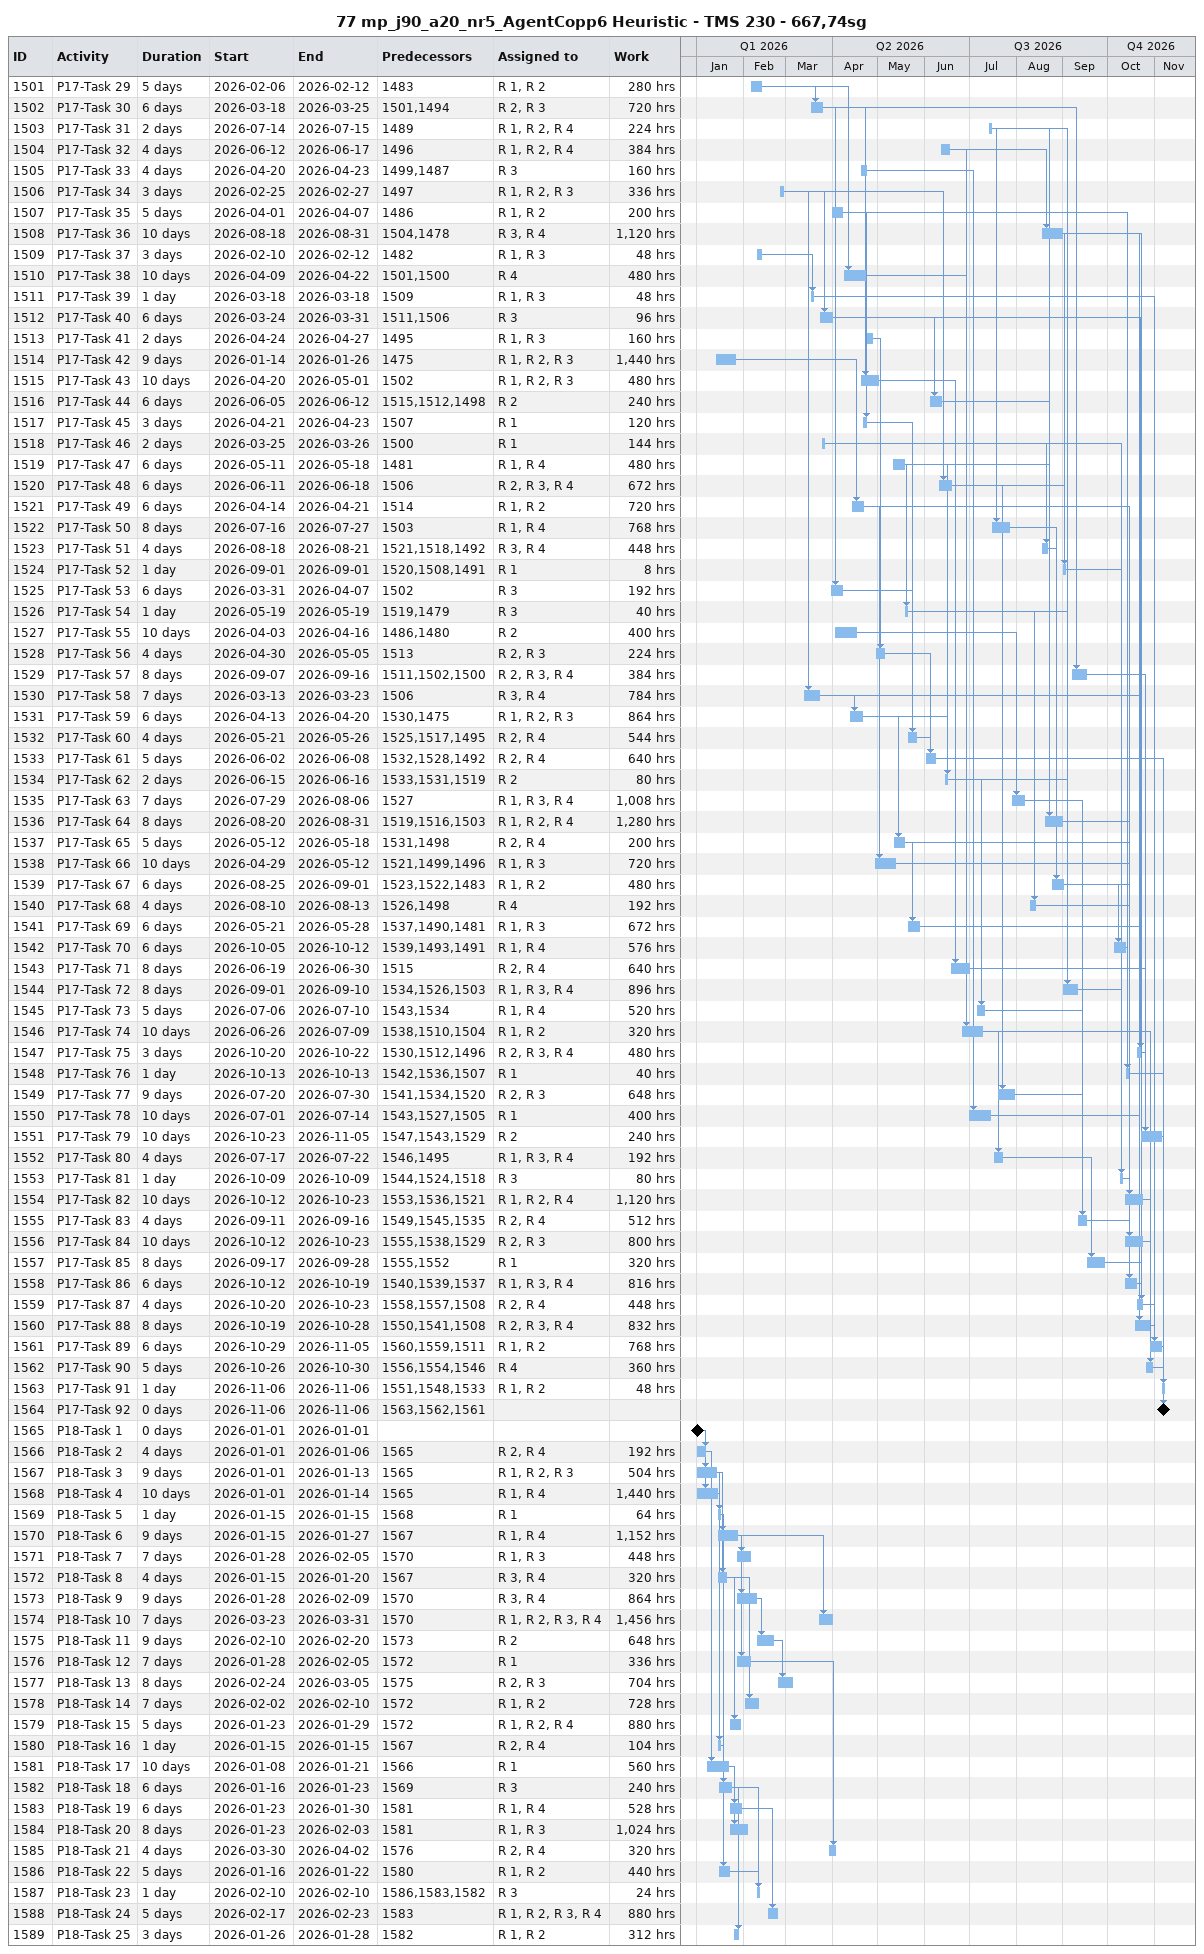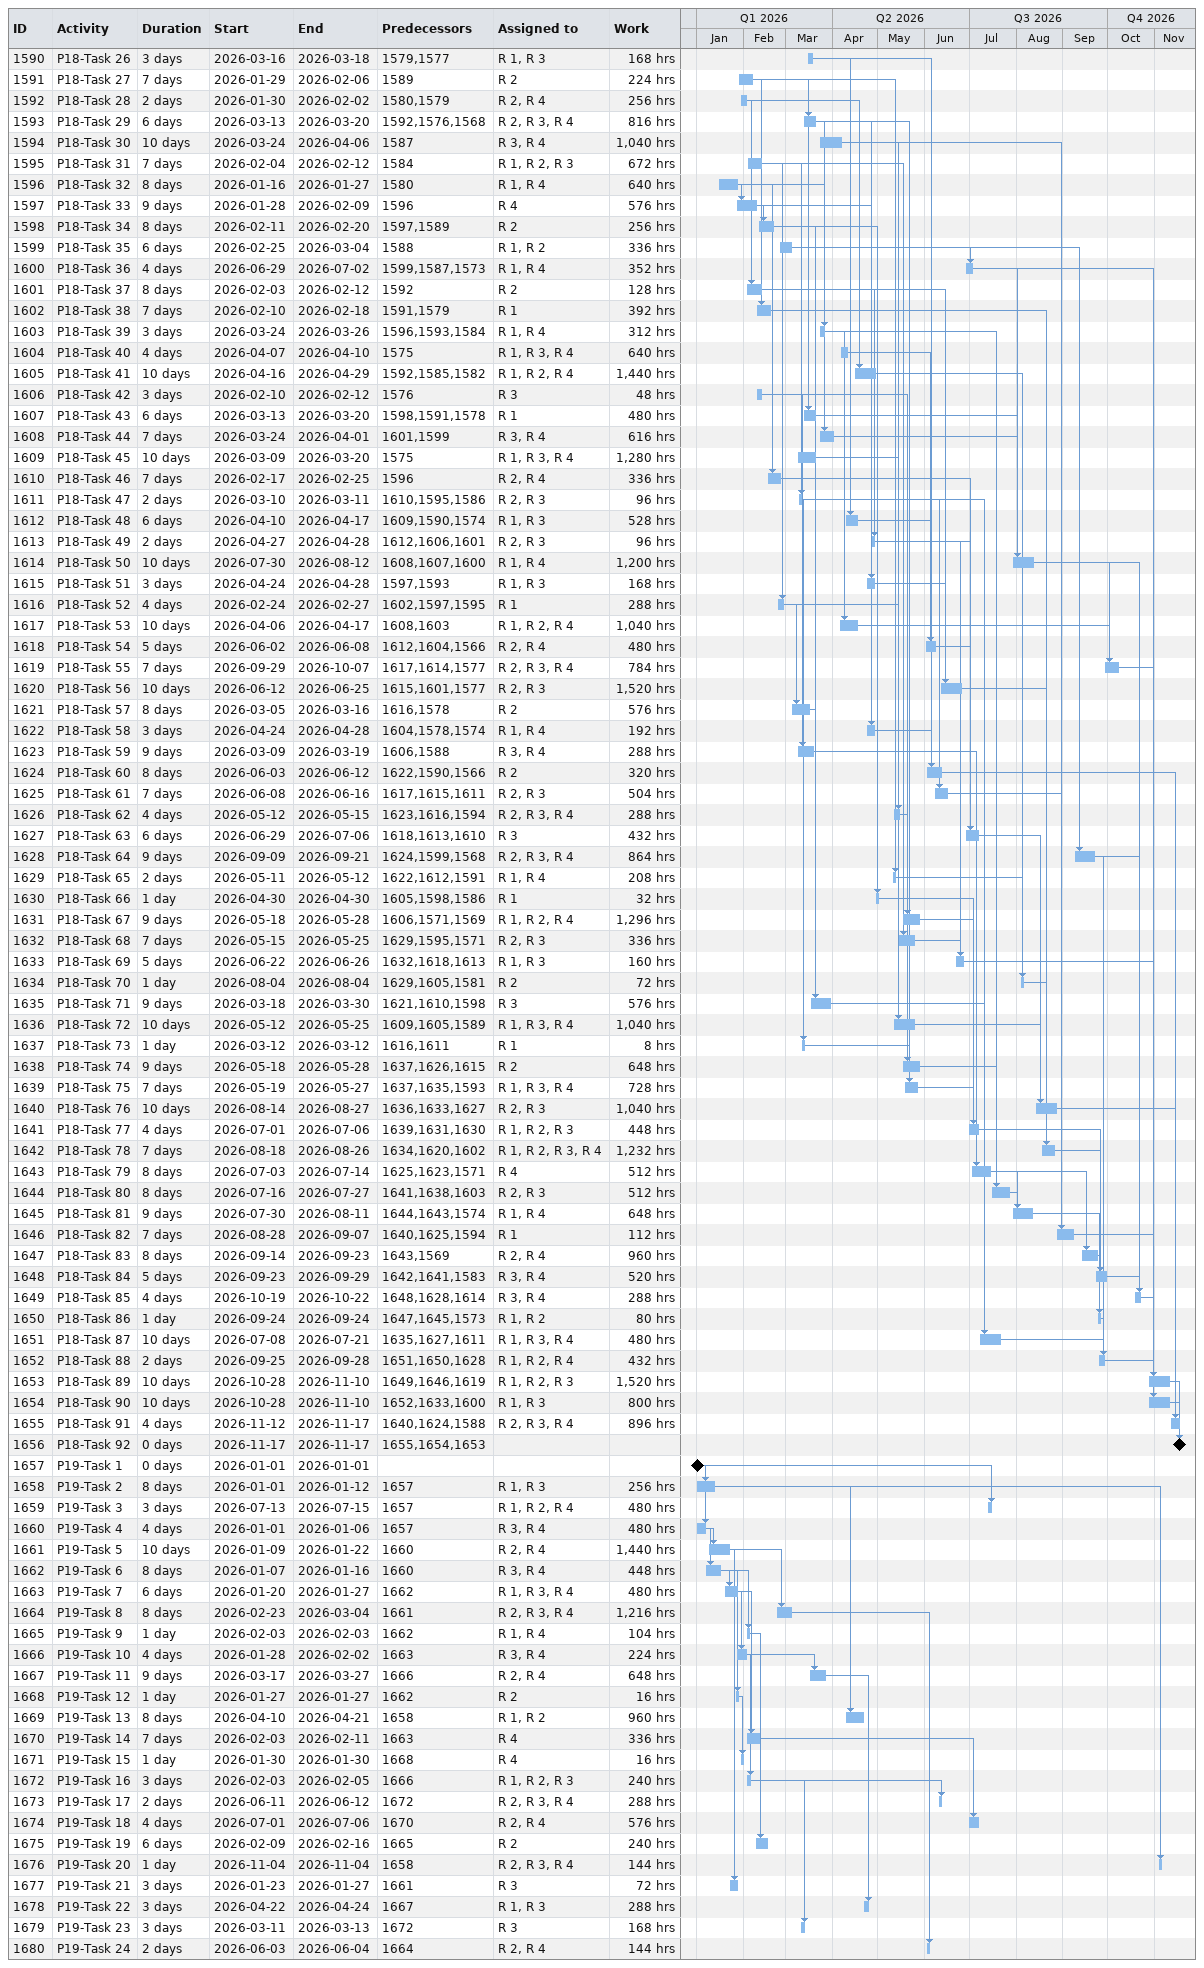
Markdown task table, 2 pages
77 mp_j90_a20_nr5_AgentCopp6 Heuristic - TMS 230 - 667,74sg

| ID | Task | Duration | Start | Finish | Predecessors | Resources | Work (h) |
|---|---|---|---|---|---|---|---|
| 1501 | P17-Task 29 | 5d | 2026-02-06 | 2026-02-12 | 1483 | R 1, R 2 | 280 |
| 1502 | P17-Task 30 | 6d | 2026-03-18 | 2026-03-25 | 1501, 1494 | R 2, R 3 | 720 |
| 1503 | P17-Task 31 | 2d | 2026-07-14 | 2026-07-15 | 1489 | R 1, R 2, R 4 | 224 |
| 1504 | P17-Task 32 | 4d | 2026-06-12 | 2026-06-17 | 1496 | R 1, R 2, R 4 | 384 |
| 1505 | P17-Task 33 | 4d | 2026-04-20 | 2026-04-23 | 1499, 1487 | R 3 | 160 |
| 1506 | P17-Task 34 | 3d | 2026-02-25 | 2026-02-27 | 1497 | R 1, R 2, R 3 | 336 |
| 1507 | P17-Task 35 | 5d | 2026-04-01 | 2026-04-07 | 1486 | R 1, R 2 | 200 |
| 1508 | P17-Task 36 | 10d | 2026-08-18 | 2026-08-31 | 1504, 1478 | R 3, R 4 | 1120 |
| 1509 | P17-Task 37 | 3d | 2026-02-10 | 2026-02-12 | 1482 | R 1, R 3 | 48 |
| 1510 | P17-Task 38 | 10d | 2026-04-09 | 2026-04-22 | 1501, 1500 | R 4 | 480 |
| 1511 | P17-Task 39 | 1d | 2026-03-18 | 2026-03-18 | 1509 | R 1, R 3 | 48 |
| 1512 | P17-Task 40 | 6d | 2026-03-24 | 2026-03-31 | 1511, 1506 | R 3 | 96 |
| 1513 | P17-Task 41 | 2d | 2026-04-24 | 2026-04-27 | 1495 | R 1, R 3 | 160 |
| 1514 | P17-Task 42 | 9d | 2026-01-14 | 2026-01-26 | 1475 | R 1, R 2, R 3 | 1440 |
| 1515 | P17-Task 43 | 10d | 2026-04-20 | 2026-05-01 | 1502 | R 1, R 2, R 3 | 480 |
| 1516 | P17-Task 44 | 6d | 2026-06-05 | 2026-06-12 | 1515, 1512, 1498 | R 2 | 240 |
| 1517 | P17-Task 45 | 3d | 2026-04-21 | 2026-04-23 | 1507 | R 1 | 120 |
| 1518 | P17-Task 46 | 2d | 2026-03-25 | 2026-03-26 | 1500 | R 1 | 144 |
| 1519 | P17-Task 47 | 6d | 2026-05-11 | 2026-05-18 | 1481 | R 1, R 4 | 480 |
| 1520 | P17-Task 48 | 6d | 2026-06-11 | 2026-06-18 | 1506 | R 2, R 3, R 4 | 672 |
| 1521 | P17-Task 49 | 6d | 2026-04-14 | 2026-04-21 | 1514 | R 1, R 2 | 720 |
| 1522 | P17-Task 50 | 8d | 2026-07-16 | 2026-07-27 | 1503 | R 1, R 4 | 768 |
| 1523 | P17-Task 51 | 4d | 2026-08-18 | 2026-08-21 | 1521, 1518, 1492 | R 3, R 4 | 448 |
| 1524 | P17-Task 52 | 1d | 2026-09-01 | 2026-09-01 | 1520, 1508, 1491 | R 1 | 8 |
| 1525 | P17-Task 53 | 6d | 2026-03-31 | 2026-04-07 | 1502 | R 3 | 192 |
| 1526 | P17-Task 54 | 1d | 2026-05-19 | 2026-05-19 | 1519, 1479 | R 3 | 40 |
| 1527 | P17-Task 55 | 10d | 2026-04-03 | 2026-04-16 | 1486, 1480 | R 2 | 400 |
| 1528 | P17-Task 56 | 4d | 2026-04-30 | 2026-05-05 | 1513 | R 2, R 3 | 224 |
| 1529 | P17-Task 57 | 8d | 2026-09-07 | 2026-09-16 | 1511, 1502, 1500 | R 2, R 3, R 4 | 384 |
| 1530 | P17-Task 58 | 7d | 2026-03-13 | 2026-03-23 | 1506 | R 3, R 4 | 784 |
| 1531 | P17-Task 59 | 6d | 2026-04-13 | 2026-04-20 | 1530, 1475 | R 1, R 2, R 3 | 864 |
| 1532 | P17-Task 60 | 4d | 2026-05-21 | 2026-05-26 | 1525, 1517, 1495 | R 2, R 4 | 544 |
| 1533 | P17-Task 61 | 5d | 2026-06-02 | 2026-06-08 | 1532, 1528, 1492 | R 2, R 4 | 640 |
| 1534 | P17-Task 62 | 2d | 2026-06-15 | 2026-06-16 | 1533, 1531, 1519 | R 2 | 80 |
| 1535 | P17-Task 63 | 7d | 2026-07-29 | 2026-08-06 | 1527 | R 1, R 3, R 4 | 1008 |
| 1536 | P17-Task 64 | 8d | 2026-08-20 | 2026-08-31 | 1519, 1516, 1503 | R 1, R 2, R 4 | 1280 |
| 1537 | P17-Task 65 | 5d | 2026-05-12 | 2026-05-18 | 1531, 1498 | R 2, R 4 | 200 |
| 1538 | P17-Task 66 | 10d | 2026-04-29 | 2026-05-12 | 1521, 1499, 1496 | R 1, R 3 | 720 |
| 1539 | P17-Task 67 | 6d | 2026-08-25 | 2026-09-01 | 1523, 1522, 1483 | R 1, R 2 | 480 |
| 1540 | P17-Task 68 | 4d | 2026-08-10 | 2026-08-13 | 1526, 1498 | R 4 | 192 |
| 1541 | P17-Task 69 | 6d | 2026-05-21 | 2026-05-28 | 1537, 1490, 1481 | R 1, R 3 | 672 |
| 1542 | P17-Task 70 | 6d | 2026-10-05 | 2026-10-12 | 1539, 1493, 1491 | R 1, R 4 | 576 |
| 1543 | P17-Task 71 | 8d | 2026-06-19 | 2026-06-30 | 1515 | R 2, R 4 | 640 |
| 1544 | P17-Task 72 | 8d | 2026-09-01 | 2026-09-10 | 1534, 1526, 1503 | R 1, R 3, R 4 | 896 |
| 1545 | P17-Task 73 | 5d | 2026-07-06 | 2026-07-10 | 1543, 1534 | R 1, R 4 | 520 |
| 1546 | P17-Task 74 | 10d | 2026-06-26 | 2026-07-09 | 1538, 1510, 1504 | R 1, R 2 | 320 |
| 1547 | P17-Task 75 | 3d | 2026-10-20 | 2026-10-22 | 1530, 1512, 1496 | R 2, R 3, R 4 | 480 |
| 1548 | P17-Task 76 | 1d | 2026-10-13 | 2026-10-13 | 1542, 1536, 1507 | R 1 | 40 |
| 1549 | P17-Task 77 | 9d | 2026-07-20 | 2026-07-30 | 1541, 1534, 1520 | R 2, R 3 | 648 |
| 1550 | P17-Task 78 | 10d | 2026-07-01 | 2026-07-14 | 1543, 1527, 1505 | R 1 | 400 |
| 1551 | P17-Task 79 | 10d | 2026-10-23 | 2026-11-05 | 1547, 1543, 1529 | R 2 | 240 |
| 1552 | P17-Task 80 | 4d | 2026-07-17 | 2026-07-22 | 1546, 1495 | R 1, R 3, R 4 | 192 |
| 1553 | P17-Task 81 | 1d | 2026-10-09 | 2026-10-09 | 1544, 1524, 1518 | R 3 | 80 |
| 1554 | P17-Task 82 | 10d | 2026-10-12 | 2026-10-23 | 1553, 1536, 1521 | R 1, R 2, R 4 | 1120 |
| 1555 | P17-Task 83 | 4d | 2026-09-11 | 2026-09-16 | 1549, 1545, 1535 | R 2, R 4 | 512 |
| 1556 | P17-Task 84 | 10d | 2026-10-12 | 2026-10-23 | 1555, 1538, 1529 | R 2, R 3 | 800 |
| 1557 | P17-Task 85 | 8d | 2026-09-17 | 2026-09-28 | 1555, 1552 | R 1 | 320 |
| 1558 | P17-Task 86 | 6d | 2026-10-12 | 2026-10-19 | 1540, 1539, 1537 | R 1, R 3, R 4 | 816 |
| 1559 | P17-Task 87 | 4d | 2026-10-20 | 2026-10-23 | 1558, 1557, 1508 | R 2, R 4 | 448 |
| 1560 | P17-Task 88 | 8d | 2026-10-19 | 2026-10-28 | 1550, 1541, 1508 | R 2, R 3, R 4 | 832 |
| 1561 | P17-Task 89 | 6d | 2026-10-29 | 2026-11-05 | 1560, 1559, 1511 | R 1, R 2 | 768 |
| 1562 | P17-Task 90 | 5d | 2026-10-26 | 2026-10-30 | 1556, 1554, 1546 | R 4 | 360 |
| 1563 | P17-Task 91 | 1d | 2026-11-06 | 2026-11-06 | 1551, 1548, 1533 | R 1, R 2 | 48 |
| 1564 | P17-Task 92 | 0d | 2026-11-06 | 2026-11-06 | 1563, 1562, 1561 |  |  |
| 1565 | P18-Task 1 | 0d | 2026-01-01 | 2026-01-01 |  |  |  |
| 1566 | P18-Task 2 | 4d | 2026-01-01 | 2026-01-06 | 1565 | R 2, R 4 | 192 |
| 1567 | P18-Task 3 | 9d | 2026-01-01 | 2026-01-13 | 1565 | R 1, R 2, R 3 | 504 |
| 1568 | P18-Task 4 | 10d | 2026-01-01 | 2026-01-14 | 1565 | R 1, R 4 | 1440 |
| 1569 | P18-Task 5 | 1d | 2026-01-15 | 2026-01-15 | 1568 | R 1 | 64 |
| 1570 | P18-Task 6 | 9d | 2026-01-15 | 2026-01-27 | 1567 | R 1, R 4 | 1152 |
| 1571 | P18-Task 7 | 7d | 2026-01-28 | 2026-02-05 | 1570 | R 1, R 3 | 448 |
| 1572 | P18-Task 8 | 4d | 2026-01-15 | 2026-01-20 | 1567 | R 3, R 4 | 320 |
| 1573 | P18-Task 9 | 9d | 2026-01-28 | 2026-02-09 | 1570 | R 3, R 4 | 864 |
| 1574 | P18-Task 10 | 7d | 2026-03-23 | 2026-03-31 | 1570 | R 1, R 2, R 3, R 4 | 1456 |
| 1575 | P18-Task 11 | 9d | 2026-02-10 | 2026-02-20 | 1573 | R 2 | 648 |
| 1576 | P18-Task 12 | 7d | 2026-01-28 | 2026-02-05 | 1572 | R 1 | 336 |
| 1577 | P18-Task 13 | 8d | 2026-02-24 | 2026-03-05 | 1575 | R 2, R 3 | 704 |
| 1578 | P18-Task 14 | 7d | 2026-02-02 | 2026-02-10 | 1572 | R 1, R 2 | 728 |
| 1579 | P18-Task 15 | 5d | 2026-01-23 | 2026-01-29 | 1572 | R 1, R 2, R 4 | 880 |
| 1580 | P18-Task 16 | 1d | 2026-01-15 | 2026-01-15 | 1567 | R 2, R 4 | 104 |
| 1581 | P18-Task 17 | 10d | 2026-01-08 | 2026-01-21 | 1566 | R 1 | 560 |
| 1582 | P18-Task 18 | 6d | 2026-01-16 | 2026-01-23 | 1569 | R 3 | 240 |
| 1583 | P18-Task 19 | 6d | 2026-01-23 | 2026-01-30 | 1581 | R 1, R 4 | 528 |
| 1584 | P18-Task 20 | 8d | 2026-01-23 | 2026-02-03 | 1581 | R 1, R 3 | 1024 |
| 1585 | P18-Task 21 | 4d | 2026-03-30 | 2026-04-02 | 1576 | R 2, R 4 | 320 |
| 1586 | P18-Task 22 | 5d | 2026-01-16 | 2026-01-22 | 1580 | R 1, R 2 | 440 |
| 1587 | P18-Task 23 | 1d | 2026-02-10 | 2026-02-10 | 1586, 1583, 1582 | R 3 | 24 |
| 1588 | P18-Task 24 | 5d | 2026-02-17 | 2026-02-23 | 1583 | R 1, R 2, R 3, R 4 | 880 |
| 1589 | P18-Task 25 | 3d | 2026-01-26 | 2026-01-28 | 1582 | R 1, R 2 | 312 |
| 1590 | P18-Task 26 | 3d | 2026-03-16 | 2026-03-18 | 1579, 1577 | R 1, R 3 | 168 |
| 1591 | P18-Task 27 | 7d | 2026-01-29 | 2026-02-06 | 1589 | R 2 | 224 |
| 1592 | P18-Task 28 | 2d | 2026-01-30 | 2026-02-02 | 1580, 1579 | R 2, R 4 | 256 |
| 1593 | P18-Task 29 | 6d | 2026-03-13 | 2026-03-20 | 1592, 1576, 1568 | R 2, R 3, R 4 | 816 |
| 1594 | P18-Task 30 | 10d | 2026-03-24 | 2026-04-06 | 1587 | R 3, R 4 | 1040 |
| 1595 | P18-Task 31 | 7d | 2026-02-04 | 2026-02-12 | 1584 | R 1, R 2, R 3 | 672 |
| 1596 | P18-Task 32 | 8d | 2026-01-16 | 2026-01-27 | 1580 | R 1, R 4 | 640 |
| 1597 | P18-Task 33 | 9d | 2026-01-28 | 2026-02-09 | 1596 | R 4 | 576 |
| 1598 | P18-Task 34 | 8d | 2026-02-11 | 2026-02-20 | 1597, 1589 | R 2 | 256 |
| 1599 | P18-Task 35 | 6d | 2026-02-25 | 2026-03-04 | 1588 | R 1, R 2 | 336 |
| 1600 | P18-Task 36 | 4d | 2026-06-29 | 2026-07-02 | 1599, 1587, 1573 | R 1, R 4 | 352 |
| 1601 | P18-Task 37 | 8d | 2026-02-03 | 2026-02-12 | 1592 | R 2 | 128 |
| 1602 | P18-Task 38 | 7d | 2026-02-10 | 2026-02-18 | 1591, 1579 | R 1 | 392 |
| 1603 | P18-Task 39 | 3d | 2026-03-24 | 2026-03-26 | 1596, 1593, 1584 | R 1, R 4 | 312 |
| 1604 | P18-Task 40 | 4d | 2026-04-07 | 2026-04-10 | 1575 | R 1, R 3, R 4 | 640 |
| 1605 | P18-Task 41 | 10d | 2026-04-16 | 2026-04-29 | 1592, 1585, 1582 | R 1, R 2, R 4 | 1440 |
| 1606 | P18-Task 42 | 3d | 2026-02-10 | 2026-02-12 | 1576 | R 3 | 48 |
| 1607 | P18-Task 43 | 6d | 2026-03-13 | 2026-03-20 | 1598, 1591, 1578 | R 1 | 480 |
| 1608 | P18-Task 44 | 7d | 2026-03-24 | 2026-04-01 | 1601, 1599 | R 3, R 4 | 616 |
| 1609 | P18-Task 45 | 10d | 2026-03-09 | 2026-03-20 | 1575 | R 1, R 3, R 4 | 1280 |
| 1610 | P18-Task 46 | 7d | 2026-02-17 | 2026-02-25 | 1596 | R 2, R 4 | 336 |
| 1611 | P18-Task 47 | 2d | 2026-03-10 | 2026-03-11 | 1610, 1595, 1586 | R 2, R 3 | 96 |
| 1612 | P18-Task 48 | 6d | 2026-04-10 | 2026-04-17 | 1609, 1590, 1574 | R 1, R 3 | 528 |
| 1613 | P18-Task 49 | 2d | 2026-04-27 | 2026-04-28 | 1612, 1606, 1601 | R 2, R 3 | 96 |
| 1614 | P18-Task 50 | 10d | 2026-07-30 | 2026-08-12 | 1608, 1607, 1600 | R 1, R 4 | 1200 |
| 1615 | P18-Task 51 | 3d | 2026-04-24 | 2026-04-28 | 1597, 1593 | R 1, R 3 | 168 |
| 1616 | P18-Task 52 | 4d | 2026-02-24 | 2026-02-27 | 1602, 1597, 1595 | R 1 | 288 |
| 1617 | P18-Task 53 | 10d | 2026-04-06 | 2026-04-17 | 1608, 1603 | R 1, R 2, R 4 | 1040 |
| 1618 | P18-Task 54 | 5d | 2026-06-02 | 2026-06-08 | 1612, 1604, 1566 | R 2, R 4 | 480 |
| 1619 | P18-Task 55 | 7d | 2026-09-29 | 2026-10-07 | 1617, 1614, 1577 | R 2, R 3, R 4 | 784 |
| 1620 | P18-Task 56 | 10d | 2026-06-12 | 2026-06-25 | 1615, 1601, 1577 | R 2, R 3 | 1520 |
| 1621 | P18-Task 57 | 8d | 2026-03-05 | 2026-03-16 | 1616, 1578 | R 2 | 576 |
| 1622 | P18-Task 58 | 3d | 2026-04-24 | 2026-04-28 | 1604, 1578, 1574 | R 1, R 4 | 192 |
| 1623 | P18-Task 59 | 9d | 2026-03-09 | 2026-03-19 | 1606, 1588 | R 3, R 4 | 288 |
| 1624 | P18-Task 60 | 8d | 2026-06-03 | 2026-06-12 | 1622, 1590, 1566 | R 2 | 320 |
| 1625 | P18-Task 61 | 7d | 2026-06-08 | 2026-06-16 | 1617, 1615, 1611 | R 2, R 3 | 504 |
| 1626 | P18-Task 62 | 4d | 2026-05-12 | 2026-05-15 | 1623, 1616, 1594 | R 2, R 3, R 4 | 288 |
| 1627 | P18-Task 63 | 6d | 2026-06-29 | 2026-07-06 | 1618, 1613, 1610 | R 3 | 432 |
| 1628 | P18-Task 64 | 9d | 2026-09-09 | 2026-09-21 | 1624, 1599, 1568 | R 2, R 3, R 4 | 864 |
| 1629 | P18-Task 65 | 2d | 2026-05-11 | 2026-05-12 | 1622, 1612, 1591 | R 1, R 4 | 208 |
| 1630 | P18-Task 66 | 1d | 2026-04-30 | 2026-04-30 | 1605, 1598, 1586 | R 1 | 32 |
| 1631 | P18-Task 67 | 9d | 2026-05-18 | 2026-05-28 | 1606, 1571, 1569 | R 1, R 2, R 4 | 1296 |
| 1632 | P18-Task 68 | 7d | 2026-05-15 | 2026-05-25 | 1629, 1595, 1571 | R 2, R 3 | 336 |
| 1633 | P18-Task 69 | 5d | 2026-06-22 | 2026-06-26 | 1632, 1618, 1613 | R 1, R 3 | 160 |
| 1634 | P18-Task 70 | 1d | 2026-08-04 | 2026-08-04 | 1629, 1605, 1581 | R 2 | 72 |
| 1635 | P18-Task 71 | 9d | 2026-03-18 | 2026-03-30 | 1621, 1610, 1598 | R 3 | 576 |
| 1636 | P18-Task 72 | 10d | 2026-05-12 | 2026-05-25 | 1609, 1605, 1589 | R 1, R 3, R 4 | 1040 |
| 1637 | P18-Task 73 | 1d | 2026-03-12 | 2026-03-12 | 1616, 1611 | R 1 | 8 |
| 1638 | P18-Task 74 | 9d | 2026-05-18 | 2026-05-28 | 1637, 1626, 1615 | R 2 | 648 |
| 1639 | P18-Task 75 | 7d | 2026-05-19 | 2026-05-27 | 1637, 1635, 1593 | R 1, R 3, R 4 | 728 |
| 1640 | P18-Task 76 | 10d | 2026-08-14 | 2026-08-27 | 1636, 1633, 1627 | R 2, R 3 | 1040 |
| 1641 | P18-Task 77 | 4d | 2026-07-01 | 2026-07-06 | 1639, 1631, 1630 | R 1, R 2, R 3 | 448 |
| 1642 | P18-Task 78 | 7d | 2026-08-18 | 2026-08-26 | 1634, 1620, 1602 | R 1, R 2, R 3, R 4 | 1232 |
| 1643 | P18-Task 79 | 8d | 2026-07-03 | 2026-07-14 | 1625, 1623, 1571 | R 4 | 512 |
| 1644 | P18-Task 80 | 8d | 2026-07-16 | 2026-07-27 | 1641, 1638, 1603 | R 2, R 3 | 512 |
| 1645 | P18-Task 81 | 9d | 2026-07-30 | 2026-08-11 | 1644, 1643, 1574 | R 1, R 4 | 648 |
| 1646 | P18-Task 82 | 7d | 2026-08-28 | 2026-09-07 | 1640, 1625, 1594 | R 1 | 112 |
| 1647 | P18-Task 83 | 8d | 2026-09-14 | 2026-09-23 | 1643, 1569 | R 2, R 4 | 960 |
| 1648 | P18-Task 84 | 5d | 2026-09-23 | 2026-09-29 | 1642, 1641, 1583 | R 3, R 4 | 520 |
| 1649 | P18-Task 85 | 4d | 2026-10-19 | 2026-10-22 | 1648, 1628, 1614 | R 3, R 4 | 288 |
| 1650 | P18-Task 86 | 1d | 2026-09-24 | 2026-09-24 | 1647, 1645, 1573 | R 1, R 2 | 80 |
| 1651 | P18-Task 87 | 10d | 2026-07-08 | 2026-07-21 | 1635, 1627, 1611 | R 1, R 3, R 4 | 480 |
| 1652 | P18-Task 88 | 2d | 2026-09-25 | 2026-09-28 | 1651, 1650, 1628 | R 1, R 2, R 4 | 432 |
| 1653 | P18-Task 89 | 10d | 2026-10-28 | 2026-11-10 | 1649, 1646, 1619 | R 1, R 2, R 3 | 1520 |
| 1654 | P18-Task 90 | 10d | 2026-10-28 | 2026-11-10 | 1652, 1633, 1600 | R 1, R 3 | 800 |
| 1655 | P18-Task 91 | 4d | 2026-11-12 | 2026-11-17 | 1640, 1624, 1588 | R 2, R 3, R 4 | 896 |
| 1656 | P18-Task 92 | 0d | 2026-11-17 | 2026-11-17 | 1655, 1654, 1653 |  |  |
| 1657 | P19-Task 1 | 0d | 2026-01-01 | 2026-01-01 |  |  |  |
| 1658 | P19-Task 2 | 8d | 2026-01-01 | 2026-01-12 | 1657 | R 1, R 3 | 256 |
| 1659 | P19-Task 3 | 3d | 2026-07-13 | 2026-07-15 | 1657 | R 1, R 2, R 4 | 480 |
| 1660 | P19-Task 4 | 4d | 2026-01-01 | 2026-01-06 | 1657 | R 3, R 4 | 480 |
| 1661 | P19-Task 5 | 10d | 2026-01-09 | 2026-01-22 | 1660 | R 2, R 4 | 1440 |
| 1662 | P19-Task 6 | 8d | 2026-01-07 | 2026-01-16 | 1660 | R 3, R 4 | 448 |
| 1663 | P19-Task 7 | 6d | 2026-01-20 | 2026-01-27 | 1662 | R 1, R 3, R 4 | 480 |
| 1664 | P19-Task 8 | 8d | 2026-02-23 | 2026-03-04 | 1661 | R 2, R 3, R 4 | 1216 |
| 1665 | P19-Task 9 | 1d | 2026-02-03 | 2026-02-03 | 1662 | R 1, R 4 | 104 |
| 1666 | P19-Task 10 | 4d | 2026-01-28 | 2026-02-02 | 1663 | R 3, R 4 | 224 |
| 1667 | P19-Task 11 | 9d | 2026-03-17 | 2026-03-27 | 1666 | R 2, R 4 | 648 |
| 1668 | P19-Task 12 | 1d | 2026-01-27 | 2026-01-27 | 1662 | R 2 | 16 |
| 1669 | P19-Task 13 | 8d | 2026-04-10 | 2026-04-21 | 1658 | R 1, R 2 | 960 |
| 1670 | P19-Task 14 | 7d | 2026-02-03 | 2026-02-11 | 1663 | R 4 | 336 |
| 1671 | P19-Task 15 | 1d | 2026-01-30 | 2026-01-30 | 1668 | R 4 | 16 |
| 1672 | P19-Task 16 | 3d | 2026-02-03 | 2026-02-05 | 1666 | R 1, R 2, R 3 | 240 |
| 1673 | P19-Task 17 | 2d | 2026-06-11 | 2026-06-12 | 1672 | R 2, R 3, R 4 | 288 |
| 1674 | P19-Task 18 | 4d | 2026-07-01 | 2026-07-06 | 1670 | R 2, R 4 | 576 |
| 1675 | P19-Task 19 | 6d | 2026-02-09 | 2026-02-16 | 1665 | R 2 | 240 |
| 1676 | P19-Task 20 | 1d | 2026-11-04 | 2026-11-04 | 1658 | R 2, R 3, R 4 | 144 |
| 1677 | P19-Task 21 | 3d | 2026-01-23 | 2026-01-27 | 1661 | R 3 | 72 |
| 1678 | P19-Task 22 | 3d | 2026-04-22 | 2026-04-24 | 1667 | R 1, R 3 | 288 |
| 1679 | P19-Task 23 | 3d | 2026-03-11 | 2026-03-13 | 1672 | R 3 | 168 |
| 1680 | P19-Task 24 | 2d | 2026-06-03 | 2026-06-04 | 1664 | R 2, R 4 | 144 |
